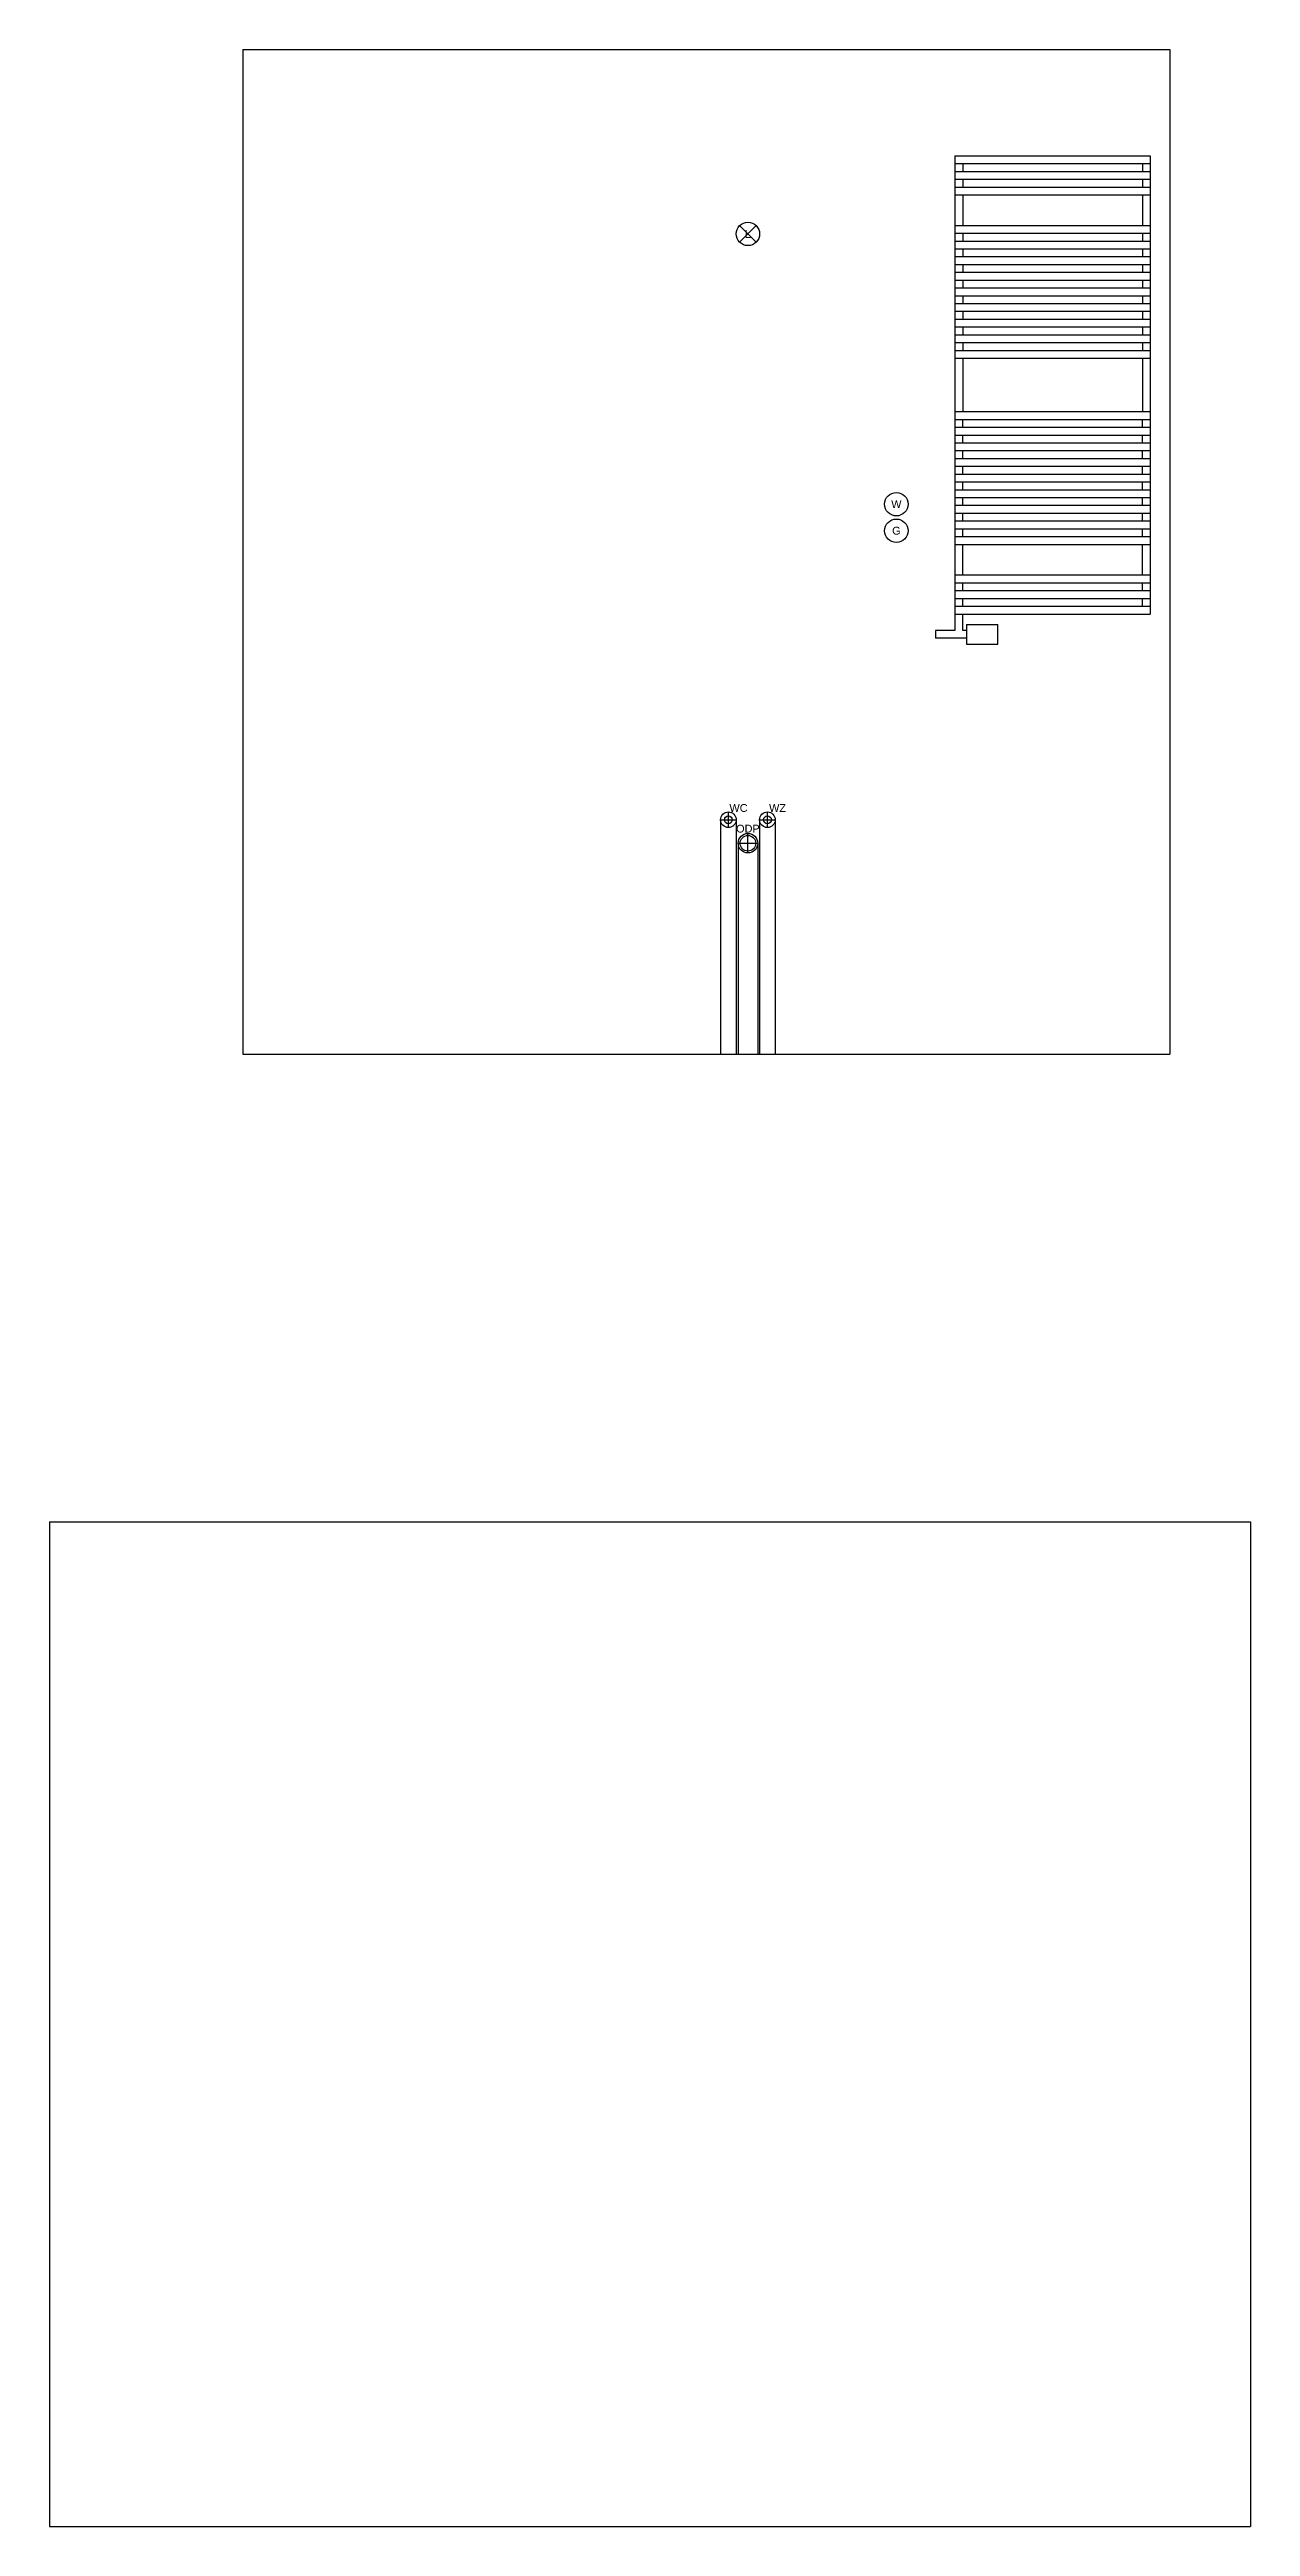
# Model space of a CAD drawing. Header units: millimetres. Extents: x 12 to 4621, y 1861 to 4393.
# Drawn here: x 1229 to 1536, y 3759 to 4393 of the extents above; entities that cross this region are included whole.
import ezdxf

# ---------------------------------------------------------------- set-up
doc = ezdxf.new("R2010")
doc.units = ezdxf.units.MM

# ---------------------------------------------------------------- blocks, each defined once
blk = doc.blocks.new('Z$W@#22704')
blk.add_circle((3, 3), 3)
at = {"insert": (3, 3), "char_height": 2, "width": 3.9163, "attachment_point": 5}
blk.add_mtext('{\\fArial|b0|i0|c238|p0;G}', dxfattribs=at)
blk = doc.blocks.new('Z$W@#22386')
blk.add_circle((3, 3), 3)
at = {"insert": (3, 3), "char_height": 2, "width": 3.9163, "attachment_point": 5}
blk.add_mtext('{\\fArial|b0|i0|c238|p0;W}', dxfattribs=at)
blk = doc.blocks.new('Z$W@#29658')
for p, q in [((5.12, 0.88), (0.88, 5.12)), ((0.88, 0.88), (5.12, 5.12))]:
    blk.add_line(p, q)
blk.add_circle((3, 3), 3)
at = {"insert": (2.99, 2.99), "char_height": 2, "width": 4.231, "attachment_point": 5}
blk.add_mtext('{\\fArial|b0|i0|c238|p0;L}', dxfattribs=at)
blk = doc.blocks.new('Z$W@#23655')
blk.add_blockref('Z$W@#29658', (0, 0))

msp = doc.modelspace()

# ---------------------------------------------------------------- linework, layer by layer
for p, q in [((1278.01, 4392.87), (1515.31, 4392.87)), ((1278.01, 4392.87), (1278.01, 4135.67)), ((1515.31, 4392.87), (1515.31, 4135.67)), ((1460.31, 4365.67), (1460.31, 4244.17)), ((1460.31, 4365.67), (1510.31, 4365.67)), ((1460.31, 4363.67), (1510.31, 4363.67)), ((1462.31, 4363.67), (1462.31, 4361.67)), ((1508.31, 4363.67), (1508.31, 4361.67)), ((1510.31, 4365.67), (1510.31, 4248.35)), ((1460.31, 4361.67), (1510.31, 4361.67)), ((1460.31, 4359.67), (1510.31, 4359.67)), ((1460.31, 4357.67), (1510.31, 4357.67)), ((1462.31, 4359.67), (1462.31, 4357.67)), ((1508.31, 4359.67), (1508.31, 4357.67)), ((1460.31, 4355.67), (1510.31, 4355.67)), ((1460.31, 4355.67), (1510.31, 4355.67)), ((1462.31, 4355.67), (1462.31, 4347.85)), ((1508.31, 4355.67), (1508.31, 4347.85)), ((1460.31, 4347.85), (1510.31, 4347.85)), ((1460.31, 4345.85), (1510.31, 4345.85)), ((1462.31, 4345.85), (1462.31, 4343.85)), ((1508.31, 4345.85), (1508.31, 4343.85)), ((1460.31, 4343.85), (1510.31, 4343.85)), ((1460.31, 4341.85), (1510.31, 4341.85)), ((1460.31, 4339.85), (1510.31, 4339.85)), ((1460.31, 4337.85), (1510.31, 4337.85)), ((1460.31, 4337.85), (1510.31, 4337.85)), ((1462.31, 4341.85), (1462.31, 4339.85)), ((1462.31, 4337.85), (1462.31, 4335.85)), ((1508.31, 4341.85), (1508.31, 4339.85)), ((1508.31, 4337.85), (1508.31, 4335.85)), ((1460.31, 4335.85), (1510.31, 4335.85)), ((1460.31, 4333.85), (1510.31, 4333.85)), ((1460.31, 4331.85), (1510.31, 4331.85)), ((1462.31, 4333.85), (1462.31, 4331.85)), ((1508.31, 4333.85), (1508.31, 4331.85)), ((1460.31, 4329.85), (1510.31, 4329.85)), ((1460.31, 4329.85), (1510.31, 4329.85)), ((1460.31, 4327.85), (1510.31, 4327.85)), ((1460.31, 4325.85), (1510.31, 4325.85)), ((1462.31, 4329.85), (1462.31, 4327.85)), ((1462.31, 4325.85), (1462.31, 4323.85)), ((1508.31, 4329.85), (1508.31, 4327.85)), ((1508.31, 4325.85), (1508.31, 4323.85)), ((1460.31, 4323.85), (1510.31, 4323.85)), ((1460.31, 4321.85), (1510.31, 4321.85)), ((1460.31, 4321.85), (1510.31, 4321.85)), ((1460.31, 4319.85), (1510.31, 4319.85)), ((1462.31, 4321.85), (1462.31, 4319.85)), ((1508.31, 4321.85), (1508.31, 4319.85)), ((1460.31, 4317.85), (1510.31, 4317.85)), ((1460.31, 4315.85), (1510.31, 4315.85)), ((1460.31, 4313.85), (1510.31, 4313.85)), ((1462.31, 4317.85), (1462.31, 4315.85)), ((1462.31, 4313.85), (1462.31, 4300.18)), ((1508.31, 4317.85), (1508.31, 4315.85)), ((1508.31, 4313.85), (1508.31, 4300.18)), ((1460.31, 4300.18), (1510.31, 4300.18)), ((1460.31, 4298.18), (1510.31, 4298.18)), ((1460.31, 4296.18), (1510.31, 4296.18)), ((1460.31, 4294.18), (1510.31, 4294.18)), ((1462.31, 4296.18), (1462.31, 4298.18)), ((1462.31, 4292.18), (1462.31, 4294.18)), ((1508.31, 4296.18), (1508.31, 4298.18)), ((1508.31, 4292.18), (1508.31, 4294.18)), ((1460.31, 4292.18), (1510.31, 4292.18)), ((1460.31, 4292.18), (1510.31, 4292.18)), ((1460.31, 4290.18), (1510.31, 4290.18)), ((1460.31, 4288.18), (1510.31, 4288.18)), ((1462.31, 4288.18), (1462.31, 4290.18)), ((1508.31, 4288.18), (1508.31, 4290.18)), ((1460.31, 4286.18), (1510.31, 4286.18)), ((1460.31, 4284.18), (1510.31, 4284.18)), ((1460.31, 4284.18), (1510.31, 4284.18)), ((1460.31, 4282.18), (1510.31, 4282.18)), ((1462.31, 4284.18), (1462.31, 4286.18)), ((1462.31, 4280.18), (1462.31, 4282.18)), ((1508.31, 4284.18), (1508.31, 4286.18)), ((1508.31, 4280.18), (1508.31, 4282.18)), ((1460.31, 4280.18), (1510.31, 4280.18)), ((1460.31, 4278.18), (1510.31, 4278.18)), ((1460.31, 4276.18), (1510.31, 4276.18)), ((1460.31, 4276.18), (1510.31, 4276.18)), ((1462.31, 4276.18), (1462.31, 4278.18)), ((1508.31, 4276.18), (1508.31, 4278.18)), ((1460.31, 4274.18), (1510.31, 4274.18)), ((1460.31, 4272.18), (1510.31, 4272.18)), ((1460.31, 4270.18), (1510.31, 4270.18)), ((1460.31, 4268.18), (1510.31, 4268.18)), ((1462.31, 4272.18), (1462.31, 4274.18)), ((1462.31, 4268.18), (1462.31, 4270.18)), ((1508.31, 4272.18), (1508.31, 4274.18)), ((1508.31, 4268.18), (1508.31, 4270.18)), ((1460.31, 4266.18), (1510.31, 4266.18)), ((1462.31, 4258.35), (1462.31, 4266.18)), ((1508.31, 4258.35), (1508.31, 4266.18)), ((1460.31, 4258.35), (1510.31, 4258.35)), ((1460.31, 4258.35), (1510.31, 4258.35)), ((1460.31, 4256.35), (1510.31, 4256.35)), ((1462.31, 4254.35), (1462.31, 4256.35)), ((1508.31, 4254.35), (1508.31, 4256.35)), ((1460.31, 4254.35), (1510.31, 4254.35)), ((1460.31, 4252.35), (1510.31, 4252.35)), ((1460.31, 4250.35), (1510.31, 4250.35)), ((1462.31, 4250.35), (1462.31, 4252.35)), ((1508.31, 4250.35), (1508.31, 4252.35)), ((1455.31, 4244.17), (1455.31, 4242.17)), ((1460.31, 4244.17), (1455.31, 4244.17)), ((1460.31, 4248.35), (1510.31, 4248.35)), ((1462.31, 4244.17), (1462.31, 4248.35)), ((1463.27, 4244.17), (1462.31, 4244.17)), ((1463.27, 4245.67), (1471.27, 4245.67)), ((1463.27, 4245.67), (1463.27, 4240.67)), ((1471.27, 4240.67), (1471.27, 4245.67)), ((1463.27, 4242.17), (1455.31, 4242.17)), ((1463.27, 4240.67), (1471.27, 4240.67)), ((1463.27, 4240.67), (1471.27, 4240.67)), ((1400.31, 4195.67), (1404.31, 4195.67)), ((1400.31, 4195.67), (1404.31, 4195.67)), ((1400.31, 4195.67), (1400.31, 4135.67)), ((1402.31, 4193.67), (1402.31, 4197.67)), ((1402.31, 4193.67), (1402.31, 4197.67)), ((1404.31, 4195.67), (1404.31, 4135.67)), ((1407.31, 4187.17), (1407.31, 4192.17)), ((1410.31, 4195.67), (1414.31, 4195.67)), ((1410.31, 4195.67), (1414.31, 4195.67)), ((1410.31, 4195.67), (1410.31, 4135.67)), ((1412.31, 4193.67), (1412.31, 4197.67)), ((1412.31, 4193.67), (1412.31, 4197.67)), ((1414.31, 4195.67), (1414.31, 4135.67)), ((1404.81, 4189.67), (1409.81, 4189.67)), ((1404.81, 4189.67), (1404.81, 4135.67)), ((1409.81, 4189.67), (1409.81, 4135.67)), ((1278.01, 4135.67), (1515.31, 4135.67)), ((1228.54, 4015.92), (1535.94, 4015.92)), ((1228.54, 4015.92), (1228.54, 3758.72)), ((1535.94, 4015.92), (1535.94, 3758.72)), ((1228.54, 3758.72), (1535.94, 3758.72))]:
    msp.add_line(p, q)
for centre, radius in [((1402.31, 4195.67), 2), ((1402.31, 4195.67), 1), ((1407.31, 4189.67), 2.5), ((1412.31, 4195.67), 2), ((1412.31, 4195.67), 1), ((1407.31, 4189.67), 2)]:
    msp.add_circle(centre, radius)

# ---------------------------------------------------------------- block references
for name, p in [('Z$W@#23655', (1404.31, 4342.67)), ('Z$W@#22386', (1442.31, 4273.47)), ('Z$W@#22704', (1442.31, 4266.67))]:
    msp.add_blockref(name, p)

# ---------------------------------------------------------------- texts
at = {"char_height": 2, "attachment_point": 5}
for s, insert, width in [('{\\fArial|b0|i0|c238|p0;WC}', (1404.9, 4198.68), 9.8853), ('{\\fArial|b0|i0|c238|p0;WZ}', (1414.9, 4198.68), 9.8853), ('{\\fArial|b0|i0|c238|p0;ODP}', (1407.31, 4193.39), 6)]:
    msp.add_mtext(s, dxfattribs=dict(at, insert=insert, width=width))

doc.saveas('drawing.dxf')
